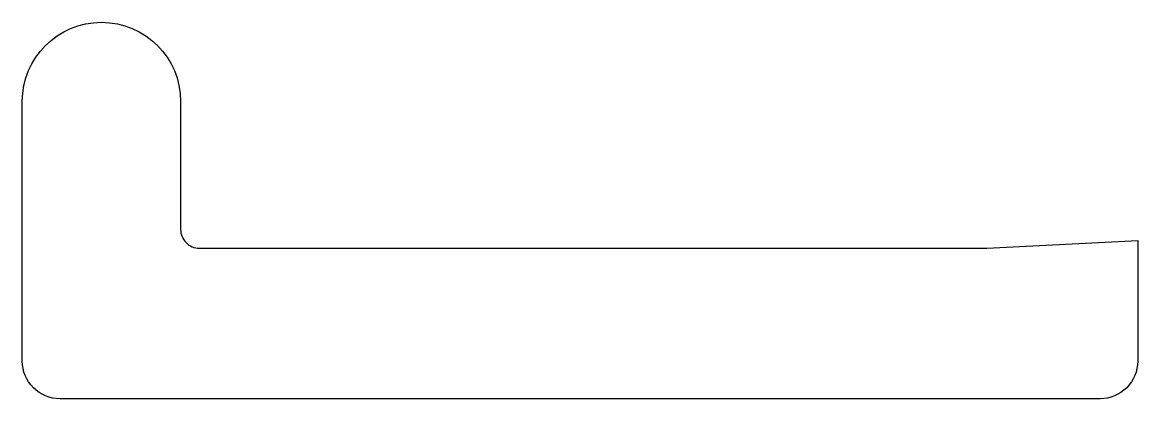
# Model space of a CAD drawing. Extents: x 260.5 to 275.3, y 266.6 to 271.6.
import ezdxf

# ---------------------------------------------------------------- set-up
doc = ezdxf.new("R2010")
doc.units = 0
doc.layers.add('ANA', color=220, linetype='CONTINUOUS')

msp = doc.modelspace()

# ---------------------------------------------------------------- linework, layer by layer
at = {"layer": 'ANA', "color": 220}
msp.add_lwpolyline([(262.623, 268.875, 0.414214), (262.873, 268.625), (273.323, 268.625), (275.323, 268.725), (275.323, 267.125, -0.414214), (274.823, 266.625), (261.023, 266.625, -0.414214), (260.523, 267.125), (260.523, 270.575, -1), (262.623, 270.575)], format="xyb", close=True, dxfattribs=at)

doc.saveas('drawing.dxf')
